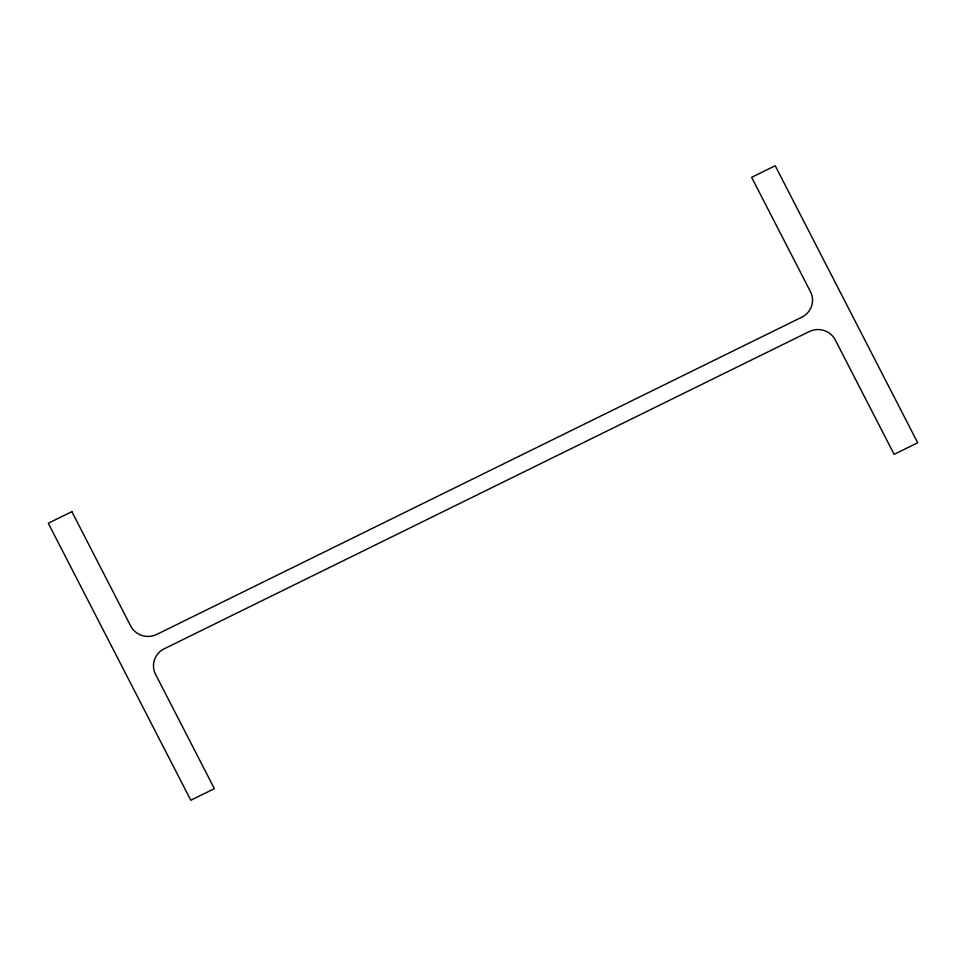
<?xml version="1.0" encoding="UTF-8"?>
<svg xmlns="http://www.w3.org/2000/svg" width="966" height="966" viewBox="0 0 966 966"><rect width="100%" height="100%" fill="white"/><g stroke="black" fill="none" stroke-linecap="round" stroke-linejoin="round"><path stroke-width="1.45" d="M71.87 511.642L48.3 523.234L190.797 800.259L214.367 788.667L155.526 674.268A19.429 18.946 -3.8 0 1 164.196 648.814L809.218 331.592A19.429 18.946 -3.8 0 1 835.288 339.96L894.13 454.358L917.7 442.766L775.203 165.741L751.633 177.333L810.474 291.732A19.429 18.946 -3.8 0 1 801.804 317.186L156.782 634.408A19.429 18.946 -3.8 0 1 130.712 626.04L71.87 511.642"/></g></svg>
